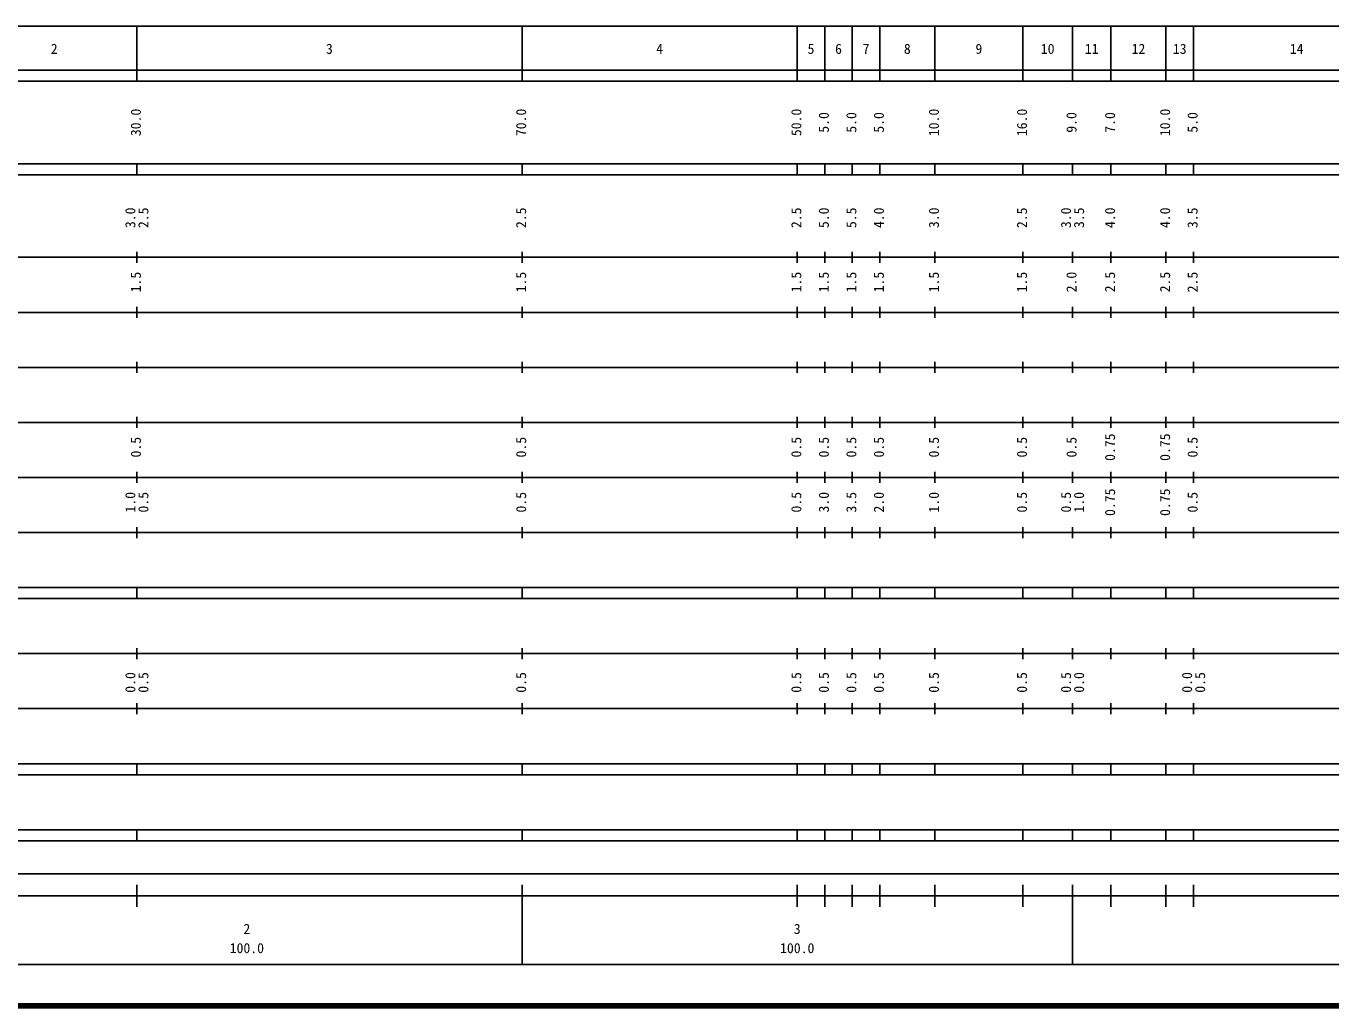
# Model space of a CAD drawing. Units: millimetres on the paper, enlarged 1000 times. Extents: x 40000 to 680000, y 20000 to 380000.
# Drawn here: x 177891 to 414963, y 20000 to 198000 of the extents above; entities that cross this region are included whole.
import ezdxf
from ezdxf.enums import TextEntityAlignment as Align

# ---------------------------------------------------------------- set-up
doc = ezdxf.new("R2010")
doc.units = ezdxf.units.MM
doc.header["$LTSCALE"] = 1000
doc.layers.add('M-TTL', color=2, linetype='Continuous', lineweight=140)
doc.layers.add('M-TTL-BAND', color=7, linetype='Continuous', lineweight=25)
doc.styles.add('ＭＳ ゴシック', font='')
doc.styles.get('ＭＳ ゴシック').set_extended_font_data('MS Gothic')

msp = doc.modelspace()

# ---------------------------------------------------------------- linework, layer by layer
at = {"layer": 'M-TTL'}
msp.add_line((40000, 20000), (680000, 20000), dxfattribs=at)
at = {"layer": 'M-TTL-BAND'}
for p, q in [((68000, 198000), (579000, 198000)), ((198000, 188000), (198000, 198000)), ((268000, 188000), (268000, 198000)), ((318000, 188000), (318000, 198000)), ((323000, 188000), (323000, 198000)), ((328000, 188000), (328000, 198000)), ((333000, 188000), (333000, 198000)), ((343000, 188000), (343000, 198000)), ((359000, 188000), (359000, 198000)), ((368000, 188000), (368000, 198000)), ((375000, 188000), (375000, 198000)), ((385000, 188000), (385000, 198000)), ((390000, 188000), (390000, 198000)), ((40000, 190000), (579000, 190000)), ((40000, 188000), (579000, 188000)), ((40000, 173000), (579000, 173000)), ((40000, 171000), (579000, 171000)), ((198000, 171000), (198000, 173000)), ((268000, 171000), (268000, 173000)), ((318000, 171000), (318000, 173000)), ((323000, 171000), (323000, 173000)), ((328000, 171000), (328000, 173000)), ((333000, 171000), (333000, 173000)), ((343000, 171000), (343000, 173000)), ((359000, 171000), (359000, 173000)), ((368000, 171000), (368000, 173000)), ((375000, 171000), (375000, 173000)), ((385000, 171000), (385000, 173000)), ((390000, 171000), (390000, 173000)), ((198000, 155000), (198000, 157000)), ((268000, 155000), (268000, 157000)), ((318000, 155000), (318000, 157000)), ((323000, 155000), (323000, 157000)), ((328000, 155000), (328000, 157000)), ((333000, 155000), (333000, 157000)), ((343000, 155000), (343000, 157000)), ((359000, 155000), (359000, 157000)), ((368000, 155000), (368000, 157000)), ((375000, 155000), (375000, 157000)), ((385000, 155000), (385000, 157000)), ((390000, 155000), (390000, 157000)), ((40000, 156000), (579000, 156000)), ((198000, 145000), (198000, 147000)), ((268000, 145000), (268000, 147000)), ((318000, 145000), (318000, 147000)), ((323000, 145000), (323000, 147000)), ((328000, 145000), (328000, 147000)), ((333000, 145000), (333000, 147000)), ((343000, 145000), (343000, 147000)), ((359000, 145000), (359000, 147000)), ((368000, 145000), (368000, 147000)), ((375000, 145000), (375000, 147000)), ((385000, 145000), (385000, 147000)), ((390000, 145000), (390000, 147000)), ((46000, 146000), (579000, 146000)), ((52000, 136000), (579000, 136000)), ((198000, 135000), (198000, 137000)), ((268000, 135000), (268000, 137000)), ((318000, 135000), (318000, 137000)), ((323000, 135000), (323000, 137000)), ((328000, 135000), (328000, 137000)), ((333000, 135000), (333000, 137000)), ((343000, 135000), (343000, 137000)), ((359000, 135000), (359000, 137000)), ((368000, 135000), (368000, 137000)), ((375000, 135000), (375000, 137000)), ((385000, 135000), (385000, 137000)), ((390000, 135000), (390000, 137000)), ((46000, 126000), (579000, 126000)), ((198000, 125000), (198000, 127000)), ((268000, 125000), (268000, 127000)), ((318000, 125000), (318000, 127000)), ((323000, 125000), (323000, 127000)), ((328000, 125000), (328000, 127000)), ((333000, 125000), (333000, 127000)), ((343000, 125000), (343000, 127000)), ((359000, 125000), (359000, 127000)), ((368000, 125000), (368000, 127000)), ((375000, 125000), (375000, 127000)), ((385000, 125000), (385000, 127000)), ((390000, 125000), (390000, 127000)), ((198000, 115000), (198000, 117000)), ((268000, 115000), (268000, 117000)), ((318000, 115000), (318000, 117000)), ((323000, 115000), (323000, 117000)), ((328000, 115000), (328000, 117000)), ((333000, 115000), (333000, 117000)), ((343000, 115000), (343000, 117000)), ((359000, 115000), (359000, 117000)), ((368000, 115000), (368000, 117000)), ((375000, 115000), (375000, 117000)), ((385000, 115000), (385000, 117000)), ((390000, 115000), (390000, 117000)), ((52000, 116000), (579000, 116000)), ((198000, 105000), (198000, 107000)), ((268000, 105000), (268000, 107000)), ((318000, 105000), (318000, 107000)), ((323000, 105000), (323000, 107000)), ((328000, 105000), (328000, 107000)), ((333000, 105000), (333000, 107000)), ((343000, 105000), (343000, 107000)), ((359000, 105000), (359000, 107000)), ((368000, 105000), (368000, 107000)), ((375000, 105000), (375000, 107000)), ((385000, 105000), (385000, 107000)), ((390000, 105000), (390000, 107000)), ((46000, 106000), (579000, 106000)), ((40000, 96000), (579000, 96000)), ((198000, 94000), (198000, 96000)), ((268000, 94000), (268000, 96000)), ((318000, 94000), (318000, 96000)), ((323000, 94000), (323000, 96000)), ((328000, 94000), (328000, 96000)), ((333000, 94000), (333000, 96000)), ((343000, 94000), (343000, 96000)), ((359000, 94000), (359000, 96000)), ((368000, 94000), (368000, 96000)), ((375000, 94000), (375000, 96000)), ((385000, 94000), (385000, 96000)), ((390000, 94000), (390000, 96000)), ((40000, 94000), (579000, 94000)), ((49000, 84000), (579000, 84000)), ((198000, 83000), (198000, 85000)), ((268000, 83000), (268000, 85000)), ((318000, 83000), (318000, 85000)), ((323000, 83000), (323000, 85000)), ((328000, 83000), (328000, 85000)), ((333000, 83000), (333000, 85000)), ((343000, 83000), (343000, 85000)), ((359000, 83000), (359000, 85000)), ((368000, 83000), (368000, 85000)), ((375000, 83000), (375000, 85000)), ((385000, 83000), (385000, 85000)), ((390000, 83000), (390000, 85000)), ((40000, 74000), (579000, 74000)), ((198000, 73000), (198000, 75000)), ((268000, 73000), (268000, 75000)), ((318000, 73000), (318000, 75000)), ((323000, 73000), (323000, 75000)), ((328000, 73000), (328000, 75000)), ((333000, 73000), (333000, 75000)), ((343000, 73000), (343000, 75000)), ((359000, 73000), (359000, 75000)), ((368000, 73000), (368000, 75000)), ((375000, 73000), (375000, 75000)), ((385000, 73000), (385000, 75000)), ((390000, 73000), (390000, 75000)), ((40000, 64000), (579000, 64000)), ((40000, 62000), (579000, 62000)), ((198000, 62000), (198000, 64000)), ((268000, 62000), (268000, 64000)), ((318000, 62000), (318000, 64000)), ((323000, 62000), (323000, 64000)), ((328000, 62000), (328000, 64000)), ((333000, 62000), (333000, 64000)), ((343000, 62000), (343000, 64000)), ((359000, 62000), (359000, 64000)), ((368000, 62000), (368000, 64000)), ((375000, 62000), (375000, 64000)), ((385000, 62000), (385000, 64000)), ((390000, 62000), (390000, 64000)), ((40000, 52000), (579000, 52000)), ((40000, 50000), (579000, 50000)), ((198000, 50000), (198000, 52000)), ((268000, 50000), (268000, 52000)), ((318000, 50000), (318000, 52000)), ((323000, 50000), (323000, 52000)), ((328000, 50000), (328000, 52000)), ((333000, 50000), (333000, 52000)), ((343000, 50000), (343000, 52000)), ((359000, 50000), (359000, 52000)), ((368000, 50000), (368000, 52000)), ((375000, 50000), (375000, 52000)), ((385000, 50000), (385000, 52000)), ((390000, 50000), (390000, 52000)), ((71000, 44000), (565000, 44000)), ((198000, 38000), (198000, 42000)), ((268000, 27500), (268000, 42000)), ((318000, 38000), (318000, 42000)), ((323000, 38000), (323000, 42000)), ((328000, 38000), (328000, 42000)), ((333000, 38000), (333000, 42000)), ((343000, 38000), (343000, 42000)), ((359000, 38000), (359000, 42000)), ((368000, 27500), (368000, 42000)), ((375000, 38000), (375000, 42000)), ((385000, 38000), (385000, 42000)), ((390000, 38000), (390000, 42000)), ((40000, 40000), (579000, 40000)), ((68000, 27500), (579000, 27500))]:
    msp.add_line(p, q, dxfattribs=at)

# ---------------------------------------------------------------- texts
at = {"layer": 'M-TTL-BAND', "style": 'ＭＳ ゴシック'}
for s, p in [('2', (183000, 192405)), ('3', (233000, 192405)), ('4', (293000, 192405)), ('5', (320500, 192405)), ('6', (325500, 192405)), ('7', (330500, 192405)), ('8', (338000, 192405)), ('9', (351000, 192405)), ('10', (363500, 192405)), ('11', (371500, 192405)), ('12', (380000, 192405)), ('13', (387500, 192405)), ('14', (408750, 192405)), ('2', (218000, 32523)), ('3', (318000, 32523)), ('100.0', (218000, 29033)), ('100.0', (318000, 29033))]:
    msp.add_text(s, height=1833, dxfattribs=at).set_placement(p, align=Align.BOTTOM_CENTER)
for s, p in [('30.0', (199290, 180500)), ('70.0', (269290, 180500)), ('50.0', (319290, 180500)), ('10.0', (344290, 180500)), ('16.0', (360290, 180500)), ('10.0', (386290, 180500)), ('5.0', (324290, 180500)), ('5.0', (329290, 180500)), ('5.0', (334290, 180500)), ('9.0', (369290, 180500)), ('7.0', (376290, 180500)), ('5.0', (391290, 180500)), ('3.0', (198290, 163174)), ('2.5', (200660, 163174)), ('2.5', (269290, 163174)), ('2.5', (319290, 163174)), ('5.0', (324290, 163174)), ('5.5', (329290, 163174)), ('4.0', (334290, 163174)), ('3.0', (344290, 163174)), ('2.5', (360290, 163174)), ('3.0', (368290, 163174)), ('3.5', (370660, 163174)), ('4.0', (376290, 163174)), ('4.0', (386290, 163174)), ('3.5', (391290, 163174)), ('1.5', (199290, 151500)), ('1.5', (269290, 151500)), ('1.5', (319290, 151500)), ('1.5', (324290, 151500)), ('1.5', (329290, 151500)), ('1.5', (334290, 151500)), ('1.5', (344290, 151500)), ('1.5', (360290, 151500)), ('2.0', (369290, 151500)), ('2.5', (376290, 151500)), ('2.5', (386290, 151500)), ('2.5', (391290, 151500)), ('0.75', (376290, 121500)), ('0.75', (386290, 121500)), ('0.5', (199290, 121500)), ('0.5', (269290, 121500)), ('0.5', (319290, 121500)), ('0.5', (324290, 121500)), ('0.5', (329290, 121500)), ('0.5', (334290, 121500)), ('0.5', (344290, 121500)), ('0.5', (360290, 121500)), ('0.5', (369290, 121500)), ('0.5', (391290, 121500)), ('0.75', (376290, 111500)), ('0.75', (386290, 111500)), ('1.0', (198290, 111500)), ('0.5', (200660, 111500)), ('0.5', (269290, 111500)), ('0.5', (319290, 111500)), ('3.0', (324290, 111500)), ('3.5', (329290, 111500)), ('2.0', (334290, 111500)), ('1.0', (344290, 111500)), ('0.5', (360290, 111500)), ('0.5', (368290, 111500)), ('1.0', (370660, 111500)), ('0.5', (391290, 111500)), ('0.0', (198290, 78764)), ('0.5', (200660, 78764)), ('0.5', (269290, 78764)), ('0.5', (319290, 78764)), ('0.5', (324290, 78764)), ('0.5', (329290, 78764)), ('0.5', (334290, 78764)), ('0.5', (344290, 78764)), ('0.5', (360290, 78764)), ('0.5', (368290, 78764)), ('0.0', (370660, 78764)), ('0.0', (390290, 78764)), ('0.5', (392660, 78764))]:
    msp.add_text(s, height=1833, rotation=90, dxfattribs=at).set_placement(p, align=Align.BOTTOM_CENTER)

doc.saveas('drawing.dxf')
